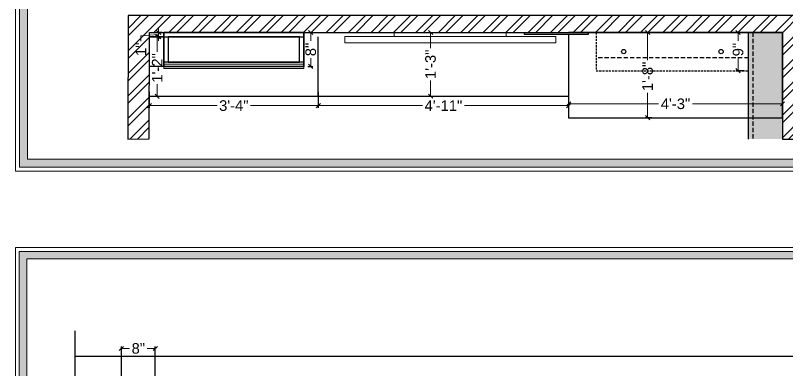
# Model space of a CAD drawing. Header units: millimetres. Extents: x 133760 to 136133, y -184957 to -182282.
# Drawn here: x 134092.3 to 134274.4, y -184552.9 to -184469.4 of the extents above; entities that cross this region are included whole.
import ezdxf

# ---------------------------------------------------------------- set-up
doc = ezdxf.new("R2010")
doc.units = ezdxf.units.MM
doc.header["$MEASUREMENT"] = 0
doc.header["$PDMODE"] = 35
doc.linetypes.add('00 . GROUND FLOOR$0$DASHED', pattern=[0.75, 0.5, -0.25])
doc.linetypes.add('DASHEDX2', pattern=[1.5, 1, -0.5])
doc.layers.get('Defpoints').update_dxf_attribs({"color": 220})
doc.layers.add('AR HATCH-7', color=7, linetype='Continuous')
for name, color, linetype, lineweight in [('Dimension', 10, 'DASHEDX2', 20), ('ELEVATION ( SPIRAL STAIR )', 250, 'Continuous', 9), ('FURNITURE', 32, 'Continuous', 9), ('SECTION ( SLAB PLine )', 104, 'Continuous', 30), ('wall', 7, 'Continuous', 30)]:
    doc.layers.add(name, color=color, linetype=linetype, lineweight=lineweight)
doc.styles.add('Arial', font='arial.ttf')
doc.dimstyles.new('ISO-25', dxfattribs={"dimtxt": 2.5, "dimasz": 1, "dimexe": 0.5, "dimexo": 1, "dimtad": 0, "dimdec": 0, "dimlunit": 4, "dimtxsty": 'Arial', "dimblk": 'OBLIQUE', "dimcen": 2.5, "dimclrd": 1, "dimclre": 1, "dimclrt": 5, "dimadec": 0, "dimazin": 0, "dimtfac": 1, "dimtdec": 0, "dimtmove": 0, "dimatfit": 3, "dimfxl": 1, "dimtfillclr": 5, "dimlwd": -1, "dimarcsym": 0})

# ---------------------------------------------------------------- blocks, each defined once
blk = doc.blocks.new('_Oblique')
at = {"layer": 'wall', "color": 0, "lineweight": -2}
blk.add_line((-0.5, -0.5), (0.5, 0.5), dxfattribs=at)
blk = doc.blocks.new('*D37')
at = {"layer": 'Defpoints', "color": 0, "transparency": 16777216}
for p in [(134125.32, -184547.94), (134117.32, -184561.79), (134125.32, -184561.79)]:
    blk.add_point(p, dxfattribs=at)
at = {"layer": 'FURNITURE', "color": 1, "lineweight": -2, "transparency": 16777216}
for p, q in [((134117.32, -184560.79), (134117.32, -184547.44)), ((134125.32, -184560.79), (134125.32, -184547.44))]:
    blk.add_line(p, q, dxfattribs=at)
at = {"layer": 'FURNITURE', "color": 1, "transparency": 16777216}
for p, q in [((134117.32, -184547.94), (134119.26, -184547.94)), ((134125.32, -184547.94), (134123.38, -184547.94))]:
    blk.add_line(p, q, dxfattribs=at)
at = {"layer": 'FURNITURE', "color": 1, "transparency": 16777216, "rotation": 180}
blk.add_blockref('_Oblique', (134117.32, -184547.94), dxfattribs=at)
at = {"layer": 'FURNITURE', "color": 1, "transparency": 16777216}
blk.add_blockref('_Oblique', (134125.32, -184547.94), dxfattribs=at)
at = {"layer": 'FURNITURE', "color": 5, "lineweight": 0, "transparency": 16777216, "insert": (134121.32, -184547.94), "char_height": 2.5, "attachment_point": 5, "style": 'Arial'}
blk.add_mtext('8"', dxfattribs=at)
blk = doc.blocks.new('*D284')
at = {"layer": 'Defpoints', "color": 0, "transparency": 16777216}
for p in [(134222.93, -184488.45), (134222.93, -184490.25), (134273.45, -184493.53)]:
    blk.add_point(p, dxfattribs=at)
at = {"layer": 'FURNITURE', "color": 1, "lineweight": -2, "transparency": 16777216}
for p, q in [((134222.93, -184489.45), (134222.93, -184490.75)), ((134273.45, -184492.53), (134273.45, -184489.75))]:
    blk.add_line(p, q, dxfattribs=at)
at = {"layer": 'FURNITURE', "color": 1, "transparency": 16777216}
for p, q in [((134222.93, -184490.25), (134244.19, -184490.25)), ((134273.45, -184490.25), (134252.18, -184490.25))]:
    blk.add_line(p, q, dxfattribs=at)
at = {"layer": 'FURNITURE', "color": 1, "transparency": 16777216, "rotation": 180}
blk.add_blockref('_Oblique', (134222.93, -184490.25), dxfattribs=at)
at = {"layer": 'FURNITURE', "color": 1, "transparency": 16777216}
blk.add_blockref('_Oblique', (134273.45, -184490.25), dxfattribs=at)
at = {"layer": 'FURNITURE', "color": 5, "lineweight": 0, "transparency": 16777216, "insert": (134248.19, -184490.25), "char_height": 2.5, "attachment_point": 5, "style": 'Arial'}
blk.add_mtext('4\'-3"', dxfattribs=at)
blk = doc.blocks.new('*D285')
at = {"layer": 'Defpoints', "color": 0, "transparency": 16777216}
for p in [(134163.83, -184486.41), (134222.93, -184488.45), (134163.83, -184490.67)]:
    blk.add_point(p, dxfattribs=at)
at = {"layer": 'FURNITURE', "color": 1, "lineweight": -2, "transparency": 16777216}
for p, q in [((134163.83, -184487.41), (134163.83, -184491.17)), ((134222.93, -184489.45), (134222.93, -184491.17))]:
    blk.add_line(p, q, dxfattribs=at)
at = {"layer": 'FURNITURE', "color": 1, "transparency": 16777216}
for p, q in [((134163.83, -184490.67), (134188.41, -184490.67)), ((134222.93, -184490.67), (134198.35, -184490.67))]:
    blk.add_line(p, q, dxfattribs=at)
at = {"layer": 'FURNITURE', "color": 1, "transparency": 16777216, "rotation": 180}
blk.add_blockref('_Oblique', (134163.83, -184490.67), dxfattribs=at)
at = {"layer": 'FURNITURE', "color": 1, "transparency": 16777216}
blk.add_blockref('_Oblique', (134222.93, -184490.67), dxfattribs=at)
at = {"layer": 'FURNITURE', "color": 5, "lineweight": 0, "transparency": 16777216, "insert": (134193.38, -184490.67), "char_height": 2.5, "attachment_point": 5, "style": 'Arial'}
blk.add_mtext('4\'-11"', dxfattribs=at)
blk = doc.blocks.new('*D286')
at = {"layer": 'Defpoints', "color": 0, "transparency": 16777216}
for p in [(134123.91, -184486.4), (134163.83, -184486.41), (134123.91, -184490.67)]:
    blk.add_point(p, dxfattribs=at)
at = {"layer": 'FURNITURE', "color": 1, "lineweight": -2, "transparency": 16777216}
for p, q in [((134123.91, -184487.4), (134123.91, -184491.17)), ((134163.83, -184487.41), (134163.83, -184491.17))]:
    blk.add_line(p, q, dxfattribs=at)
at = {"layer": 'FURNITURE', "color": 1, "transparency": 16777216}
for p, q in [((134123.91, -184490.67), (134139.92, -184490.67)), ((134163.83, -184490.67), (134147.82, -184490.67))]:
    blk.add_line(p, q, dxfattribs=at)
at = {"layer": 'FURNITURE', "color": 1, "transparency": 16777216, "rotation": 180}
blk.add_blockref('_Oblique', (134123.91, -184490.67), dxfattribs=at)
at = {"layer": 'FURNITURE', "color": 1, "transparency": 16777216}
blk.add_blockref('_Oblique', (134163.83, -184490.67), dxfattribs=at)
at = {"layer": 'FURNITURE', "color": 5, "lineweight": 0, "transparency": 16777216, "insert": (134143.87, -184490.67), "char_height": 2.5, "attachment_point": 5, "style": 'Arial'}
blk.add_mtext('3\'-4"', dxfattribs=at)
blk = doc.blocks.new('*D287')
at = {"layer": 'Defpoints', "color": 0, "transparency": 16777216}
for p in [(134127.38, -184474.42), (134125.77, -184488.45), (134125.79, -184488.45)]:
    blk.add_point(p, dxfattribs=at)
at = {"layer": 'FURNITURE', "color": 1, "lineweight": -2, "transparency": 16777216}
for p, q in [((134126.38, -184474.42), (134125.27, -184474.42)), ((134124.79, -184488.45), (134125.27, -184488.45))]:
    blk.add_line(p, q, dxfattribs=at)
at = {"layer": 'FURNITURE', "color": 1, "transparency": 16777216}
for p, q in [((134125.77, -184474.42), (134125.77, -184477.94)), ((134125.77, -184488.45), (134125.77, -184485.6))]:
    blk.add_line(p, q, dxfattribs=at)
for p, rotation in [((134125.77, -184474.42), 90), ((134125.77, -184488.45), 270)]:
    blk.add_blockref('_Oblique', p, dxfattribs=dict(at, rotation=rotation))
at = {"layer": 'FURNITURE', "color": 5, "lineweight": 0, "transparency": 16777216, "insert": (134125.77, -184481.77), "char_height": 2.5, "attachment_point": 5, "rotation": 90, "style": 'Arial'}
blk.add_mtext('1\'-2"', dxfattribs=at)
blk = doc.blocks.new('*D288')
at = {"layer": 'Defpoints', "color": 0, "transparency": 16777216}
for p in [(134126.1, -184473.42), (134127.92, -184473.42), (134127.92, -184474.42)]:
    blk.add_point(p, dxfattribs=at)
at = {"layer": 'FURNITURE', "color": 1, "lineweight": -2, "transparency": 16777216}
for p, q in [((134126.92, -184473.42), (134125.6, -184473.42)), ((134126.92, -184474.42), (134125.6, -184474.42))]:
    blk.add_line(p, q, dxfattribs=at)
at = {"layer": 'FURNITURE', "color": 1, "transparency": 16777216}
for p, q in [((134126.1, -184473.42), (134126.1, -184472.42)), ((134126.1, -184474.42), (134126.1, -184473.42)), ((134126.1, -184474.42), (134126.1, -184473.42)), ((134126.1, -184473.92), (134121.92, -184474.18)), ((134121.92, -184474.18), (134121.92, -184475.43)), ((134126.1, -184474.42), (134126.1, -184475.42))]:
    blk.add_line(p, q, dxfattribs=at)
for p, rotation in [((134126.1, -184473.42), 270), ((134126.1, -184474.42), 90)]:
    blk.add_blockref('_Oblique', p, dxfattribs=dict(at, rotation=rotation))
at = {"layer": 'FURNITURE', "color": 5, "lineweight": 0, "transparency": 16777216, "insert": (134121.92, -184477.37), "char_height": 2.5, "attachment_point": 5, "rotation": 90, "style": 'Arial'}
blk.add_mtext('1"', dxfattribs=at)
blk = doc.blocks.new('*D289')
at = {"layer": 'Defpoints', "color": 0, "transparency": 16777216}
for p in [(134241.61, -184473.42), (134243.59, -184473.42), (134243.59, -184493.51)]:
    blk.add_point(p, dxfattribs=at)
at = {"layer": 'FURNITURE', "color": 1, "lineweight": -2, "transparency": 16777216}
for p, q in [((134242.59, -184473.42), (134241.11, -184473.42)), ((134242.59, -184493.51), (134241.11, -184493.51))]:
    blk.add_line(p, q, dxfattribs=at)
at = {"layer": 'FURNITURE', "color": 1, "transparency": 16777216}
for p, q in [((134241.61, -184473.42), (134241.61, -184479.95)), ((134241.61, -184493.51), (134241.61, -184487.61))]:
    blk.add_line(p, q, dxfattribs=at)
for p, rotation in [((134241.61, -184473.42), 90), ((134241.61, -184493.51), 270)]:
    blk.add_blockref('_Oblique', p, dxfattribs=dict(at, rotation=rotation))
at = {"layer": 'FURNITURE', "color": 5, "lineweight": 30, "transparency": 16777216, "insert": (134241.61, -184483.78), "char_height": 2.5, "attachment_point": 5, "rotation": 90, "style": 'Arial'}
blk.add_mtext('1\'-8"', dxfattribs=at)
blk = doc.blocks.new('*D290')
at = {"layer": 'Defpoints', "color": 0, "transparency": 16777216}
for p in [(134187.07, -184473.42), (134190.34, -184473.42), (134187.07, -184488.43)]:
    blk.add_point(p, dxfattribs=at)
at = {"layer": 'FURNITURE', "color": 1, "lineweight": -2, "transparency": 16777216}
for p, q in [((134188.07, -184473.42), (134190.84, -184473.42)), ((134188.07, -184488.43), (134190.84, -184488.43))]:
    blk.add_line(p, q, dxfattribs=at)
at = {"layer": 'FURNITURE', "color": 1, "transparency": 16777216}
for p, q in [((134190.34, -184473.42), (134190.34, -184477.09)), ((134190.34, -184488.43), (134190.34, -184484.75))]:
    blk.add_line(p, q, dxfattribs=at)
for p, rotation in [((134190.34, -184473.42), 90), ((134190.34, -184488.43), 270)]:
    blk.add_blockref('_Oblique', p, dxfattribs=dict(at, rotation=rotation))
at = {"layer": 'FURNITURE', "color": 5, "lineweight": 30, "transparency": 16777216, "insert": (134190.34, -184480.92), "char_height": 2.5, "attachment_point": 5, "rotation": 90, "style": 'Arial'}
blk.add_mtext('1\'-3"', dxfattribs=at)
blk = doc.blocks.new('*D291')
at = {"layer": 'Defpoints', "color": 0, "transparency": 16777216}
for p in [(134160.38, -184473.42), (134162.04, -184473.42), (134160.37, -184481.42)]:
    blk.add_point(p, dxfattribs=at)
at = {"layer": 'FURNITURE', "color": 1, "lineweight": -2, "transparency": 16777216}
for p, q in [((134161.38, -184473.42), (134162.54, -184473.42)), ((134161.37, -184481.42), (134162.54, -184481.42))]:
    blk.add_line(p, q, dxfattribs=at)
at = {"layer": 'FURNITURE', "color": 1, "transparency": 16777216}
for p, q in [((134162.04, -184473.42), (134162.04, -184475.35)), ((134162.04, -184481.42), (134162.04, -184479.48))]:
    blk.add_line(p, q, dxfattribs=at)
for p, rotation in [((134162.04, -184473.42), 90), ((134162.04, -184481.42), 270)]:
    blk.add_blockref('_Oblique', p, dxfattribs=dict(at, rotation=rotation))
at = {"layer": 'FURNITURE', "color": 5, "lineweight": 30, "transparency": 16777216, "insert": (134162.04, -184477.42), "char_height": 2.5, "attachment_point": 5, "rotation": 90, "style": 'Arial'}
blk.add_mtext('8"', dxfattribs=at)
blk = doc.blocks.new('*D292')
at = {"layer": 'Defpoints', "color": 0, "transparency": 16777216}
for p in [(134262.97, -184473.42), (134265.45, -184473.42), (134265.45, -184482.42)]:
    blk.add_point(p, dxfattribs=at)
at = {"layer": 'FURNITURE', "color": 1, "lineweight": -2, "transparency": 16777216}
for p, q in [((134264.45, -184473.42), (134262.47, -184473.42)), ((134264.45, -184482.42), (134262.47, -184482.42))]:
    blk.add_line(p, q, dxfattribs=at)
at = {"layer": 'FURNITURE', "color": 1, "transparency": 16777216}
for p, q in [((134262.97, -184473.42), (134262.97, -184475.38)), ((134262.97, -184482.42), (134262.97, -184479.51))]:
    blk.add_line(p, q, dxfattribs=at)
for p, rotation in [((134262.97, -184473.42), 90), ((134262.97, -184482.42), 270)]:
    blk.add_blockref('_Oblique', p, dxfattribs=dict(at, rotation=rotation))
at = {"layer": 'FURNITURE', "color": 5, "lineweight": 30, "transparency": 16777216, "insert": (134262.97, -184477.45), "char_height": 2.5, "attachment_point": 5, "rotation": 90, "style": 'Arial'}
blk.add_mtext('9"', dxfattribs=at)

msp = doc.modelspace()

# ---------------------------------------------------------------- hatches: boundary and pattern name
at = {"layer": 'AR HATCH-7', "lineweight": 0, "true_color": 0x939598, "transparency": 33554687}
h = msp.add_hatch(dxfattribs=at)
h.set_pattern_fill('ANSI32', color=252, scale=10, angle=180)
h.set_pattern_definition([(225, (268133.125, -368233.7922), (2.65165043, -2.65165043), []), (225, (268131.3572, -368233.7922), (2.65165043, -2.65165043), [])])
h.paths.add_polyline_path([(134273.45, -184498.54), (134278.45, -184498.54), (134278.45, -184469.42), (134118.91, -184469.42), (134118.86, -184498.56), (134123.86, -184498.53), (134123.94, -184473.42), (134222.93, -184473.42), (134222.93, -184473.42), (134273.46, -184473.42), (134273.45, -184493.51)])
at = {"layer": 'AR HATCH-7', "lineweight": 25, "true_color": 0xe7e8e9}
h = msp.add_hatch(color=254, dxfattribs=at)
h.dxf.hatch_style = 1
h.paths.add_polyline_path([(134265.46, -184498.54), (134273.45, -184498.54), (134273.45, -184473.42), (134265.46, -184473.42)])
at = {"layer": 'Dimension', "true_color": 0xd39e00, "transparency": 33554687}
h = msp.add_hatch(color=42, dxfattribs=at)
h.paths.add_polyline_path([(134093.24, -184315.45), (134093.24, -184505.18), (134362.79, -184505.18), (134362.79, -184315.45)])
h.paths.add_polyline_path([(134095.13, -184317.34), (134360.89, -184317.34), (134360.89, -184503.29), (134095.13, -184503.29)], flags=16)
h = msp.add_hatch(color=42, dxfattribs=at)
h.paths.add_polyline_path([(134093.19, -184525.03), (134093.19, -184706.03), (134350.35, -184706.03), (134350.35, -184525.03)])
h.paths.add_polyline_path([(134095, -184526.83), (134348.55, -184526.83), (134348.55, -184704.23), (134095, -184704.23)], flags=16)

# ---------------------------------------------------------------- linework, layer by layer
at = {"lineweight": 9}
for points in [[(134208.21, -184474.37), (134208.21, -184473.42), (134181.78, -184473.42), (134181.78, -184474.37)], [(134219.91, -184475.82), (134219.91, -184474.37), (134170.08, -184474.37), (134170.08, -184475.82)]]:
    msp.add_lwpolyline(points, close=True, dxfattribs=at)
at = {"layer": 'Dimension', "color": 42, "linetype": 'Continuous', "true_color": 0xd39e00, "transparency": 33554687}
for points in [[(134092.29, -184314.5), (134363.73, -184314.5), (134363.73, -184506.12), (134092.29, -184506.12)], [(134093.24, -184315.45), (134362.79, -184315.45), (134362.79, -184505.18), (134093.24, -184505.18)], [(134095.13, -184317.34), (134360.89, -184317.34), (134360.89, -184503.29), (134095.13, -184503.29)], [(134092.29, -184524.12), (134351.25, -184524.12), (134351.25, -184706.94), (134092.29, -184706.94)], [(134093.19, -184525.03), (134350.35, -184525.03), (134350.35, -184706.03), (134093.19, -184706.03)], [(134095, -184526.83), (134348.55, -184526.83), (134348.55, -184704.23), (134095, -184704.23)]]:
    msp.add_lwpolyline(points, close=True, dxfattribs=at)
at = {"layer": 'ELEVATION ( SPIRAL STAIR )', "color": 5}
msp.add_lwpolyline([(134160.38, -184480.92), (134127.38, -184480.92), (134127.38, -184481.92), (134160.38, -184481.92)], close=True, dxfattribs=at)
at = {"layer": 'FURNITURE', "lineweight": 30}
for p, q in [((134127.38, -184481.42), (134127.38, -184473.42)), ((134160.38, -184473.42), (134160.38, -184481.42)), ((134265.46, -184498.54), (134265.46, -184473.42)), ((134163.83, -184488.42), (134163.83, -184474.42)), ((134160.38, -184481.42), (134127.38, -184481.42)), ((134159.37, -184481.41), (134159.37, -184481.42)), ((134123.91, -184488.45), (134222.93, -184488.45))]:
    msp.add_line(p, q, dxfattribs=at)
at = {"layer": 'FURNITURE', "color": 3, "linetype": 'DASHEDX2', "lineweight": 30}
for p, q in [((134266.46, -184473.42), (134266.46, -184498.54)), ((134265.45, -184479.42), (134229.45, -184479.42))]:
    msp.add_line(p, q, dxfattribs=at)
at = {"layer": 'FURNITURE', "lineweight": 30}
for points in [[(134127.38, -184474.42), (134123.94, -184474.42), (134123.94, -184473.42), (134127.38, -184473.42)], [(134160.38, -184473.42), (134127.38, -184473.42), (134127.38, -184481.42), (134160.38, -184481.42)], [(134160.38, -184473.42), (134127.38, -184473.42), (134127.38, -184474.42), (134160.38, -184474.42)], [(134212.56, -184473.42), (134227.56, -184473.42), (134227.56, -184473.92), (134212.56, -184473.92)], [(134123.94, -184474.42), (134127.38, -184474.42), (134127.38, -184481.42), (134123.94, -184481.42)], [(134159.38, -184474.42), (134128.38, -184474.42), (134128.38, -184480.42), (134159.38, -184480.42)], [(134160.38, -184480.42), (134127.38, -184480.42), (134127.38, -184481.42), (134160.38, -184481.42)]]:
    msp.add_lwpolyline(points, close=True, dxfattribs=at)
msp.add_lwpolyline([(134222.93, -184473.92), (134222.92, -184493.51), (134273.44, -184493.51), (134273.45, -184473.42), (134222.93, -184473.42), (134222.93, -184473.42)], dxfattribs=at)
at = {"layer": 'FURNITURE', "linetype": '00 . GROUND FLOOR$0$DASHED', "lineweight": 30}
msp.add_lwpolyline([(134265.45, -184473.42), (134229.45, -184473.42), (134229.45, -184482.42), (134265.45, -184482.42)], close=True, dxfattribs=at)
at = {"layer": 'FURNITURE', "color": 252, "lineweight": 25, "true_color": 0x939598, "transparency": 33554687}
msp.add_lwpolyline([(134106.32, -184543.79), (134106.32, -184611.15), (134104.4, -184612.21), (134108.51, -184612.46), (134106.32, -184613.48), (134106.32, -184683.88)], dxfattribs=at)
at = {"layer": 'FURNITURE', "lineweight": 30}
for centre in [(134235.95, -184477.92), (134258.95, -184477.92)]:
    msp.add_circle(centre, 0.5, dxfattribs=at)
at = {"layer": 'SECTION ( SLAB PLine )', "color": 1}
msp.add_line((134106.32, -184549.79), (134276.83, -184549.79), dxfattribs=at)
at = {"layer": 'wall', "lineweight": 30}
msp.add_lwpolyline([(134123.86, -184498.53), (134123.94, -184473.42), (134273.45, -184473.42), (134273.45, -184498.54), (134278.45, -184498.54), (134278.45, -184469.42), (134118.91, -184469.42), (134118.86, -184498.56)], close=True, dxfattribs=at)

# ---------------------------------------------------------------- dimensions: what is measured, and where the dimension line sits
at = {"layer": 'FURNITURE', "lineweight": 0}
for base, p1, p2, picture, middle in [((134126.1, -184473.42), (134127.92, -184474.42), (134127.92, -184473.42), '*D288', (134121.92, -184476.05)), ((134125.77, -184488.45), (134127.38, -184474.42), (134125.79, -184488.45), '*D287', (134125.77, -184481.77))]:
    dim = msp.add_linear_dim(base=base, p1=p1, p2=p2, angle=270, dimstyle='ISO-25', override={"dimtmove": 1}, dxfattribs=at)
    dim.commit()
    dim.dimension.update_dxf_attribs({"geometry": picture, "text_midpoint": middle, "dimtype": 160})
at = {"layer": 'FURNITURE', "lineweight": 30}
for base, p1, p2, picture, middle in [((134162.04, -184473.42), (134160.37, -184481.42), (134160.38, -184473.42), '*D291', (134162.04, -184477.42)), ((134190.34, -184473.42), (134187.07, -184488.43), (134187.07, -184473.42), '*D290', (134190.34, -184480.92))]:
    dim = msp.add_linear_dim(base=base, p1=p1, p2=p2, angle=270, dimstyle='ISO-25', dxfattribs=at)
    dim.commit()
    dim.dimension.update_dxf_attribs({"geometry": picture, "text_midpoint": middle})
for base, p1, p2, picture, middle in [((134241.61, -184473.42), (134243.59, -184493.51), (134243.59, -184473.42), '*D289', (134241.61, -184483.78)), ((134262.97, -184473.42), (134265.45, -184482.42), (134265.45, -184473.42), '*D292', (134262.97, -184477.45))]:
    dim = msp.add_linear_dim(base=base, p1=p1, p2=p2, angle=270, dimstyle='ISO-25', dxfattribs=at)
    dim.commit()
    dim.dimension.update_dxf_attribs({"geometry": picture, "text_midpoint": middle, "dimtype": 160})
at = {"layer": 'FURNITURE', "lineweight": 0}
for base, p1, p2, picture, middle in [((134123.91, -184490.67), (134163.83, -184486.41), (134123.91, -184486.4), '*D286', (134143.87, -184490.67)), ((134163.83, -184490.67), (134222.93, -184488.45), (134163.83, -184486.41), '*D285', (134193.38, -184490.67)), ((134222.93, -184490.25), (134273.45, -184493.53), (134222.93, -184488.45), '*D284', (134248.19, -184490.25))]:
    dim = msp.add_linear_dim(base=base, p1=p1, p2=p2, angle=180, dimstyle='ISO-25', override={"dimtmove": 1}, dxfattribs=at)
    dim.commit()
    dim.dimension.update_dxf_attribs({"geometry": picture, "text_midpoint": middle})
dim = msp.add_linear_dim(base=(134125.32, -184547.94), p1=(134117.32, -184561.79), p2=(134125.32, -184561.79), dimstyle='ISO-25', override={"dimtmove": 1}, dxfattribs=at)
dim.commit()
dim.dimension.update_dxf_attribs({"geometry": '*D37', "text_midpoint": (134121.32, -184547.94)})

doc.saveas('drawing.dxf')
